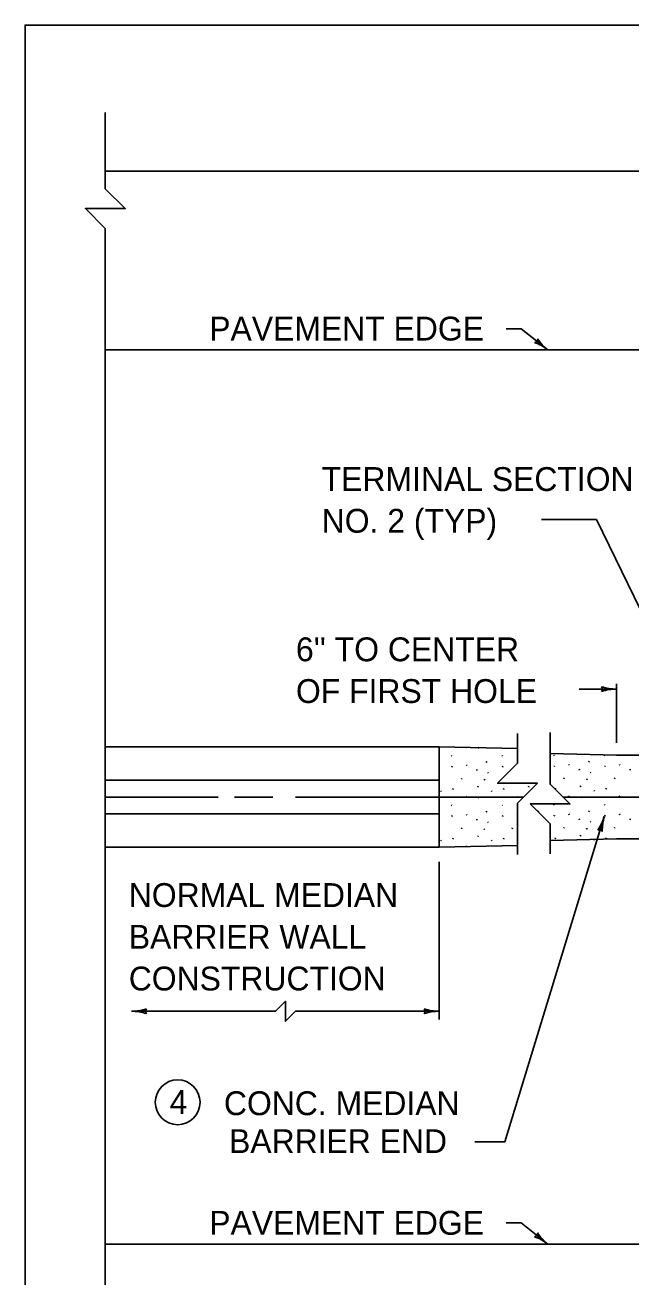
# Model space of a CAD drawing. Extents: x 1007 to 1035.5, y 1000.5 to 1021.5.
# Drawn here: x 1007 to 1012.08, y 1011 to 1021.5 of the extents above; entities that cross this region are included whole.
import ezdxf

# ---------------------------------------------------------------- set-up
doc = ezdxf.new("R2010")
doc.units = 0
for name, color, linetype in [('Level 1', 7, 'Continuous'), ('Level 10', 7, 'Continuous'), ('Level 11', 7, 'Continuous')]:
    doc.layers.add(name, color=color, linetype=linetype)

msp = doc.modelspace()

# ---------------------------------------------------------------- linework, layer by layer
at = {"layer": 'Level 1'}
for p, q in [((1007.673, 1020.275), (1034.925, 1020.275)), ((1011.035, 1018.953), (1011.16, 1018.953)), ((1011.16, 1018.953), (1011.384, 1018.775)), ((1007.673, 1018.775), (1034.925, 1018.775)), ((1011.331, 1017.353), (1011.793, 1017.353)), ((1012.702, 1015.482), (1011.793, 1017.353)), ((1011.646, 1015.93), (1011.96, 1015.93)), ((1011.96, 1015.479), (1011.96, 1015.974)), ((1010.473, 1015.447), (1007.673, 1015.447)), ((1010.473, 1015.447), (1010.473, 1014.604)), ((1011.13, 1015.433), (1010.473, 1015.447)), ((1010.575, 1015.373), (1010.578, 1015.368)), ((1010.7, 1015.442), (1010.701, 1015.441)), ((1010.803, 1015.436), (1010.806, 1015.431)), ((1011, 1015.373), (1011.004, 1015.368)), ((1011.96, 1015.377), (1011.403, 1015.389)), ((1011.434, 1015.376), (1011.438, 1015.371)), ((1011.86, 1015.376), (1011.863, 1015.371)), ((1011.96, 1015.377), (1013.022, 1015.377)), ((1010.578, 1015.277), (1010.581, 1015.285)), ((1010.701, 1015.294), (1010.705, 1015.289)), ((1010.789, 1015.255), (1010.79, 1015.247)), ((1010.868, 1015.314), (1010.872, 1015.322)), ((1011.003, 1015.277), (1011.007, 1015.285)), ((1011.437, 1015.28), (1011.441, 1015.288)), ((1011.56, 1015.298), (1011.564, 1015.292)), ((1011.648, 1015.258), (1011.649, 1015.25)), ((1011.728, 1015.317), (1011.731, 1015.325)), ((1011.862, 1015.28), (1011.866, 1015.288)), ((1011.986, 1015.298), (1011.989, 1015.292)), ((1012.074, 1015.258), (1012.075, 1015.25)), ((1010.473, 1015.166), (1007.673, 1015.166)), ((1010.659, 1015.174), (1010.662, 1015.182)), ((1010.85, 1015.174), (1010.853, 1015.169)), ((1010.853, 1015.172), (1010.857, 1015.167)), ((1010.881, 1015.231), (1010.885, 1015.226)), ((1011.518, 1015.177), (1011.521, 1015.185)), ((1011.709, 1015.177), (1011.712, 1015.172)), ((1011.712, 1015.175), (1011.716, 1015.17)), ((1011.74, 1015.235), (1011.744, 1015.229)), ((1011.943, 1015.177), (1011.947, 1015.185)), ((1010.487, 1015.077), (1010.491, 1015.072)), ((1010.587, 1015.088), (1010.59, 1015.096)), ((1010.797, 1015.108), (1010.801, 1015.116)), ((1010.913, 1015.077), (1010.916, 1015.072)), ((1011.012, 1015.088), (1011.016, 1015.096)), ((1011.223, 1015.108), (1011.226, 1015.116)), ((1011.446, 1015.091), (1011.45, 1015.099)), ((1011.656, 1015.112), (1011.66, 1015.12)), ((1011.772, 1015.081), (1011.776, 1015.075)), ((1011.871, 1015.091), (1011.875, 1015.099)), ((1007.673, 1015.025), (1008.62, 1015.025)), ((1008.756, 1015.025), (1009.077, 1015.025)), ((1009.269, 1015.025), (1011.18, 1015.025)), ((1010.575, 1014.958), (1010.578, 1014.953)), ((1010.698, 1015.031), (1010.701, 1015.026)), ((1010.803, 1015.021), (1010.806, 1015.016)), ((1011, 1014.958), (1011.004, 1014.953)), ((1011.123, 1015.031), (1011.127, 1015.026)), ((1011.434, 1014.962), (1011.438, 1014.956)), ((1011.512, 1015.025), (1013.515, 1015.025)), ((1011.557, 1015.034), (1011.561, 1015.029)), ((1011.662, 1015.025), (1011.666, 1015.019)), ((1011.86, 1014.962), (1011.863, 1014.956)), ((1011.982, 1015.034), (1011.986, 1015.029)), ((1010.473, 1014.885), (1007.673, 1014.885)), ((1010.578, 1014.862), (1010.581, 1014.87)), ((1010.701, 1014.88), (1010.705, 1014.874)), ((1010.789, 1014.84), (1010.79, 1014.832)), ((1010.868, 1014.899), (1010.872, 1014.907)), ((1011.003, 1014.862), (1011.007, 1014.87)), ((1011.025, 1012.134), (1011.858, 1014.862)), ((1011.126, 1014.88), (1011.13, 1014.874)), ((1011.302, 1014.902), (1011.306, 1014.91)), ((1011.437, 1014.866), (1011.441, 1014.874)), ((1011.56, 1014.883), (1011.564, 1014.877)), ((1011.648, 1014.843), (1011.649, 1014.835)), ((1011.728, 1014.902), (1011.731, 1014.91)), ((1011.862, 1014.866), (1011.866, 1014.874)), ((1011.986, 1014.883), (1011.989, 1014.877)), ((1012.074, 1014.843), (1012.075, 1014.835)), ((1010.659, 1014.759), (1010.662, 1014.767)), ((1010.85, 1014.759), (1010.853, 1014.754)), ((1010.853, 1014.757), (1010.857, 1014.752)), ((1010.881, 1014.816), (1010.885, 1014.811)), ((1011.084, 1014.759), (1011.088, 1014.767)), ((1011.518, 1014.763), (1011.521, 1014.771)), ((1011.709, 1014.763), (1011.712, 1014.757)), ((1011.712, 1014.761), (1011.716, 1014.755)), ((1011.74, 1014.82), (1011.744, 1014.814)), ((1011.943, 1014.763), (1011.947, 1014.771)), ((1011.13, 1014.618), (1010.473, 1014.604)), ((1010.487, 1014.663), (1010.491, 1014.657)), ((1010.587, 1014.673), (1010.59, 1014.681)), ((1010.698, 1014.616), (1010.701, 1014.611)), ((1010.797, 1014.693), (1010.801, 1014.701)), ((1010.913, 1014.663), (1010.916, 1014.657)), ((1011.012, 1014.673), (1011.016, 1014.681)), ((1011.96, 1014.674), (1011.403, 1014.662)), ((1011.446, 1014.676), (1011.45, 1014.684)), ((1011.656, 1014.697), (1011.66, 1014.705)), ((1011.772, 1014.666), (1011.774, 1014.663)), ((1011.871, 1014.676), (1011.875, 1014.684)), ((1014.366, 1014.674), (1011.96, 1014.674)), ((1010.473, 1014.604), (1007.673, 1014.604)), ((1010.473, 1013.159), (1010.473, 1014.482)), ((1007.893, 1013.228), (1008.976, 1013.228)), ((1009.393, 1013.228), (1010.473, 1013.228)), ((1010.773, 1012.134), (1011.025, 1012.134)), ((1011.035, 1011.453), (1011.16, 1011.453)), ((1011.16, 1011.453), (1011.384, 1011.275)), ((1007.673, 1011.275), (1034.925, 1011.275))]:
    msp.add_line(p, q, dxfattribs=at)
for points in [[(1007.673, 1018.71), (1007.673, 1019.793), (1007.506, 1019.96), (1007.84, 1019.96), (1007.673, 1020.127), (1007.673, 1020.766)], [(1007.673, 1009.274), (1007.673, 1009.911), (1007.506, 1010.078), (1007.84, 1010.078), (1007.673, 1010.244), (1007.673, 1018.71)], [(1011.403, 1014.55), (1011.403, 1014.8), (1011.237, 1014.967), (1011.57, 1014.967), (1011.403, 1015.133), (1011.403, 1015.566)], [(1011.13, 1015.558), (1011.13, 1015.308), (1010.963, 1015.141), (1011.297, 1015.141), (1011.13, 1014.975), (1011.13, 1014.542)], [(1008.976, 1013.228), (1009.101, 1013.228), (1009.184, 1013.312), (1009.184, 1013.145), (1009.268, 1013.228), (1009.393, 1013.228)]]:
    msp.add_lwpolyline(points, dxfattribs=at)
msp.add_circle((1008.28, 1012.465), 0.188, dxfattribs=at)
for centre, radius, start, end in [((1011.268, 1018.868), 0.0312, 280.2582, 2.3749), ((1011.14, 1018.47), 0.391, 51.4836, 70.1524), ((1011.627, 1019.081), 0.391, 212.8308, 231.4775), ((1011.14, 1018.47), 0.391, 51.4714, 51.4836), ((1011.811, 1015.93), 0.0312, 318.7746, 40.8913), ((1011.96, 1016.321), 0.391, 251.3472, 269.9939), ((1011.96, 1015.54), 0.391, 90, 108.6688), ((1011.96, 1015.54), 0.391, 89.9878, 90), ((1011.485, 1014.976), 0.391, 324.3585, 343.0052), ((1012.232, 1014.748), 0.391, 163.0114, 181.6801), ((1012.232, 1014.748), 0.391, 162.9991, 163.0114), ((1011.815, 1014.72), 0.0313, 31.786, 113.9026), ((1007.893, 1013.619), 0.391, 270, 288.6688), ((1007.893, 1012.838), 0.391, 71.3472, 89.9939), ((1007.893, 1013.619), 0.391, 269.9878, 270), ((1008.042, 1013.228), 0.0312, 138.7746, 220.8913), ((1010.324, 1013.228), 0.0312, 318.7746, 40.8913), ((1010.473, 1013.619), 0.391, 251.3472, 269.9939), ((1010.473, 1012.838), 0.391, 90, 108.6688), ((1010.473, 1012.838), 0.391, 89.9878, 90), ((1011.268, 1011.368), 0.0312, 280.2582, 2.3749), ((1011.627, 1011.581), 0.391, 212.8308, 231.4775), ((1011.14, 1010.97), 0.391, 51.4836, 70.1524), ((1011.14, 1010.97), 0.391, 51.4714, 51.4836)]:
    msp.add_arc(centre, radius, start, end, dxfattribs=at)
at = {"layer": 'Level 10'}
for q in [(1035.5, 1021.5), (1007, 1000.5)]:
    msp.add_line((1007, 1021.5), q, dxfattribs=at)
at = {"layer": 'Level 11'}
msp.add_lwpolyline([(1007, 1000.5), (1035.5, 1000.5), (1035.5, 1021.5), (1007, 1021.5)], close=True, dxfattribs=at)

# ---------------------------------------------------------------- texts
at = {"layer": 'Level 1'}
for s, p in [('PAVEMENT EDGE', (1008.545, 1018.854)), ('TERMINAL SECTION', (1009.488, 1017.592)), ('NO. 2 (TYP)', (1009.488, 1017.242)), ("6'' TO CENTER", (1009.272, 1016.164)), ('OF FIRST HOLE', (1009.272, 1015.814)), ('NORMAL MEDIAN', (1007.87, 1014.103)), ('BARRIER WALL', (1007.87, 1013.753)), ('CONSTRUCTION', (1007.87, 1013.403)), ('4', (1008.213, 1012.368)), ('CONC. MEDIAN', (1008.668, 1012.357)), ('BARRIER END', (1008.711, 1012.039)), ('PAVEMENT EDGE', (1008.545, 1011.354))]:
    msp.add_text(s, height=0.2, dxfattribs=at).set_placement(p)

doc.saveas('drawing.dxf')
